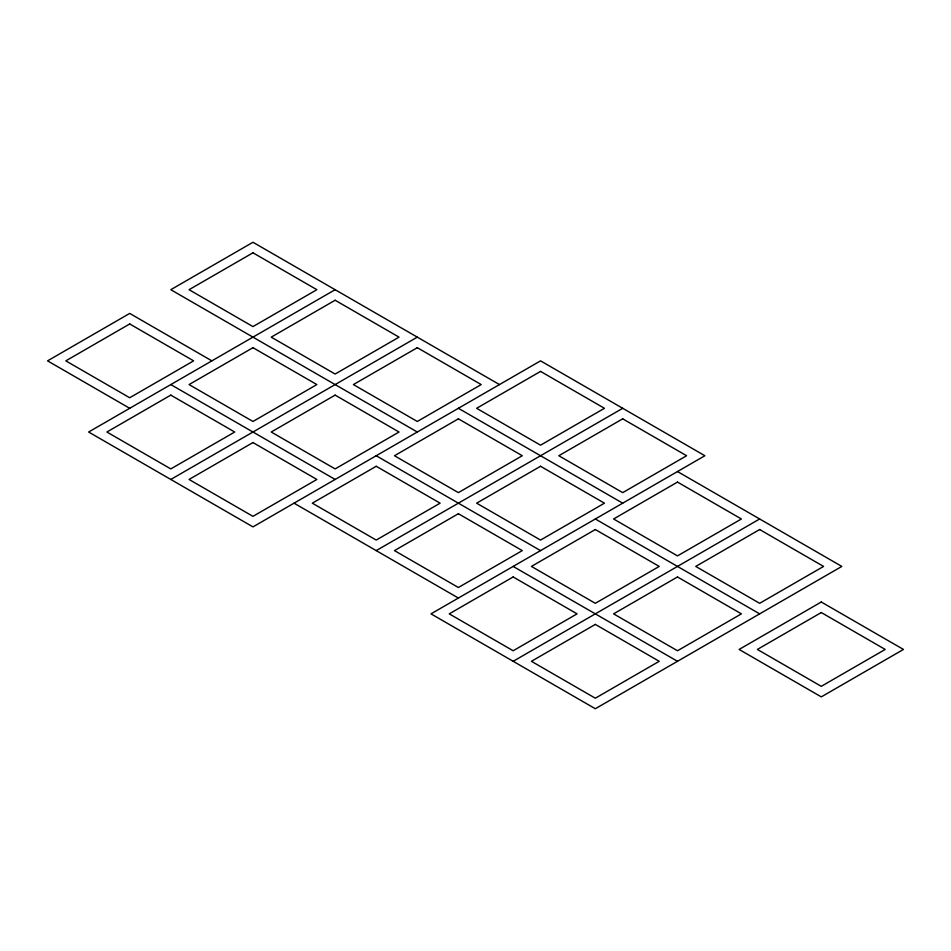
<?xml version="1.0" encoding="UTF-8"?>
<svg xmlns="http://www.w3.org/2000/svg" width="951" height="951" viewBox="0 0 951 951"><rect width="100%" height="100%" fill="white"/><g stroke="black" fill="none" stroke-linecap="round" stroke-linejoin="round"><path stroke-width="1.43" d="M335.132 289.698L88.633 432.016L252.966 526.89L540.548 360.857L704.881 455.731L430.993 613.859L595.326 708.733L841.825 566.427L677.492 471.541M170.8 479.459L417.299 337.141M376.216 550.605L622.715 408.3M513.16 661.302L759.659 518.984M499.465 384.573L252.966 242.267L170.8 289.698L417.299 432.016M458.382 408.3L622.715 503.174M595.326 518.984L759.659 613.859M211.883 360.857L129.716 313.414L47.55 360.857L129.716 408.3M376.216 455.731L540.548 550.605M513.16 566.427L677.492 661.302M170.8 384.573L335.132 479.459M294.049 503.174L458.382 598.048M129.716 323.958L65.809 360.857L129.716 397.756L193.624 360.857L129.716 323.958M252.966 252.8L189.059 289.698L252.966 326.597L316.873 289.698L252.966 252.8M170.8 395.117L106.892 432.016L170.8 468.914L234.707 432.016L170.8 395.117M252.966 347.686L189.059 384.573L252.966 421.471L316.873 384.573L252.966 347.686M335.132 300.243L271.225 337.141L335.132 374.04L399.04 337.141L335.132 300.243M252.966 442.56L189.059 479.459L252.966 516.345L316.873 479.459L252.966 442.56M335.132 395.117L271.225 432.016L335.132 468.914L399.04 432.016L335.132 395.117M417.299 347.686L353.392 384.573L417.299 421.471L481.206 384.573L417.299 347.686M376.216 466.275L312.308 503.174L376.216 540.073L440.123 503.174L376.216 466.275M458.382 418.832L394.475 455.731L458.382 492.63L522.289 455.731L458.382 418.832M540.548 371.401L476.641 408.3L540.548 445.187L604.456 408.3L540.548 371.401M458.382 513.718L394.475 550.605L458.382 587.504L522.289 550.605L458.382 513.718M540.548 466.275L476.641 503.174L540.548 540.073L604.456 503.174L540.548 466.275M622.715 418.832L558.808 455.731L622.715 492.63L686.622 455.731L622.715 418.832M513.16 576.96L449.252 613.859L513.16 650.757L577.067 613.859L513.16 576.96M595.326 529.529L531.419 566.427L595.326 603.314L659.233 566.427L595.326 529.529M677.492 482.086L613.585 518.984L677.492 555.883L741.4 518.984L677.492 482.086M595.326 624.403L531.419 661.302L595.326 698.2L659.233 661.302L595.326 624.403M677.492 576.96L613.585 613.859L677.492 650.757L741.4 613.859L677.492 576.96M759.659 529.529L695.752 566.427L759.659 603.314L823.566 566.427L759.659 529.529M821.284 602.007L739.117 649.438L821.284 696.881L903.45 649.438L821.284 602.007M821.284 612.539L757.376 649.438L821.284 686.337L885.191 649.438L821.284 612.539"/></g></svg>
